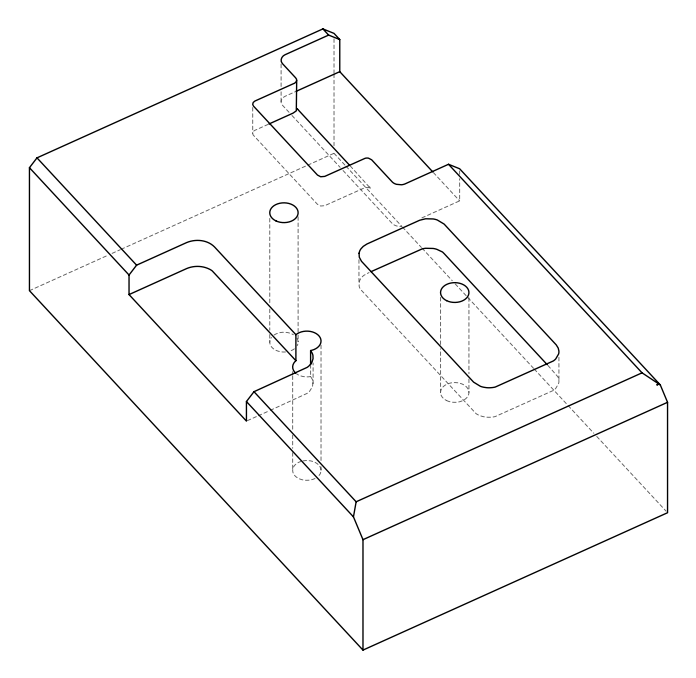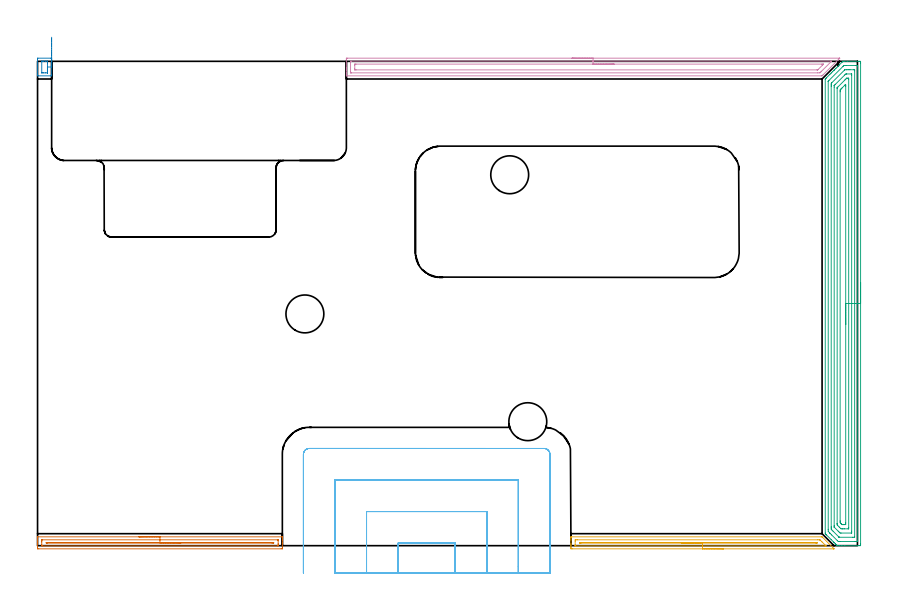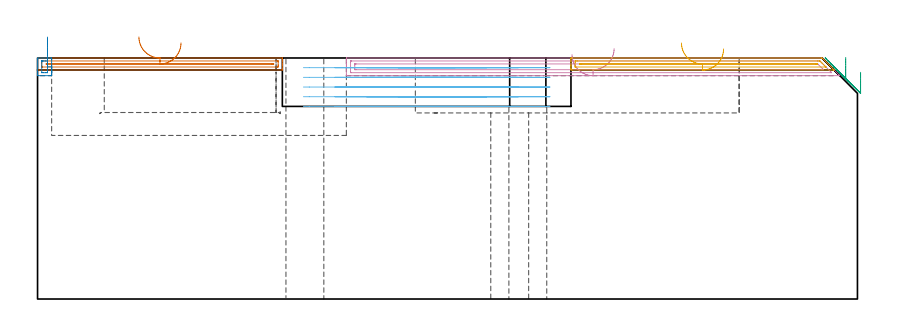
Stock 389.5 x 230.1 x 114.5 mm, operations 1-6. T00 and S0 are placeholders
(PLAN: 18 operations, 12 tool changes, 225.3 min)
(1 AREA_MILL | FG_CHAMFER_SURFACE | UGT0205_001 | 2.93 min | 1950 mm3)
(2 AREA_MILL_1 | FG_CHAMFER_SURFACE_1 | UGT0205_001 | 0.37 min | 418 mm3)
(3 AREA_MILL_2 | FG_CHAMFER_SURFACE_2 | UGT0205_001 | 11.23 min | 32469 mm3)
(4 AREA_MILL_3 | FG_CHAMFER_SURFACE_3 | UGT0205_001 | 5.77 min | 8252 mm3)
(5 AREA_MILL_4 | FG_CHAMFER_SURFACE_4 | UGT0205_001 | 3.07 min | 2029 mm3)
(6 MILL_OPEN_POCKET | POCKET_OPEN | UGT0201_136 | Follow Part, ap 5, ae 75% | 10.4 min | 175493 mm3)
(7 MILL_OPEN_POCKET_1 | POCKET_OPEN_1 | NXT0201_008 | Follow Part, ap 1.5, ae 75% | 167.31 min | 271909 mm3)
(8 MILL_RECTANGULAR_POCKET | POCKET_RECTANGULAR_STRAIGHT | UGT0201_136 | Follow Part, ap 5, ae 75% | 7.87 min | 222438 mm3)
(9 MILL_SLOT | SLOT_PARTIAL_RECTANGULAR | NXT0201_011 | Follow Part, ap 3, ae 75% | 13.59 min | 71699 mm3)
(10 SPOT_DRILL | STEP1HOLE | NXT0321_9005460120000 | 0.05 min | 207 mm3)
(11 SPOT_DRILL_1 | STEP1HOLE_1 | NXT0321_9005460120000 | 0.05 min | 117 mm3)
(12 DRILL_BLIND_HOLE_INTO_CENTER | STEP1HOLE | NXT0301_089 | 0.08 min | 1606 mm3)
(13 GUN_DRILL_THROUGH_HOLE | STEP1HOLE | UGT0307_008 | 0.58 min | 9297 mm3)
(14 DRILL_TO_ENLARGE_THROUGH_HOLE | STEP1HOLE | UGT0301_046 | 0.5 min | 18001 mm3)
(15 DRILL_BLIND_HOLE_INTO_CENTER_1 | STEP1HOLE_1 | NXT0301_089 | 0.08 min | 1255 mm3)
(16 GUN_DRILL_THROUGH_HOLE_1 | STEP1HOLE_1 | UGT0307_008 | 0.58 min | 9168 mm3)
(17 DRILL_TO_ENLARGE_THROUGH_HOLE_1 | STEP1HOLE_1 | UGT0301_046 | 0.5 min | 16713 mm3)
(18 INDEXABLE_INSERT_DRILL_THROUGH_HOLE_FROM_SOLID | STEP1HOLE_2 | NXT0302_007 | 0.38 min | 22452 mm3)
(TOOL UGT0205_001 | Chamfer Mill 20 x 3 x 45 deg. | D20 FL50 Z2)
(TOOL UGT0201_136 | Carbide End Mill 20.0 | D20 FL30 Z4)
(TOOL NXT0201_008 | ENDMILL 6mm [2P460-0600-NA 1630] | D6 FL26 Z6)
(TOOL NXT0201_011 | ENDMILL 12mm [2P460-1200-NA 1630] | D12 FL38 Z6)
(TOOL NXT0321_9005460120000 | NC Spot Drill, 142deg, 12mm, Carbide, Uncoated | D12 PA142 FL30 Z2)
(TOOL NXT0301_089 | Carbide Drill 11.8mm [860.1-1180-035A1-MM 2214] | D11.8 PA140 FL55 Z2)
(TOOL UGT0307_008 | Gun Drill 11 mm | D11 PA130 FL24 Z1)
(TOOL UGT0301_046 | Twist Drill 18 mm | D18 PA118 FL130 Z2)
(TOOL NXT0302_007 | Index. Insert Drill 18mm [880-D1800L25-05] | D18 PA176 FL90 Z2)
(OP 1 AREA_MILL)
G17 G21 G94 G90
T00 M6
G54
G17 G0 G90 X48.15 Y4.2 S1061 M3
G43 Z124.5 H0
G94 G1 X48.188 Z123.628 F250.
X48.302 Z122.763
X48.491 Z121.912
X48.753 Z121.08
X49.087 Z120.274
X49.49 Z119.5
X49.959 Z118.764
X50.49 Z118.072
X51.079 Z117.429
X51.722 Z116.839
X52.414 Z116.308
X53.15 Z115.84
X53.924 Z115.437
X54.73 Z115.103
X55.562 Z114.841
X56.414 Z114.652
X57.278 Z114.538
X58.15 Z114.5
X116.144
X116.29 Y4.197 Z114.488
X116.293 Y4.143 Z114.435
X116.3 Y3.768 Z114.068
Y3.315 Z113.614
Y2.69 Z112.985
Y1.484 Z111.781
Y0.903 Z111.197
X116.299 Y-0.883 Z109.413
X116.296 Y-1.482 Z108.814
X116.293 Y-1.491 Z108.805
X115.698 Y-1.5 Z108.8
X0.602 Y-1.499 Z108.801
X0.007 Y-1.491 Z108.805
X0.004 Y-1.482 Z108.814
X0. Y-0.883 Z109.413
Y-0.593 Z109.703
Y0.903 Z111.197
Y1.484 Z111.781
Y1.797 Z112.093
Y2.378 Z112.674
Y2.69 Z112.985
Y3.294 Z113.593
Y3.769 Z114.068
X0.007 Y4.143 Z114.435
X0.01 Y4.197 Z114.488
X0.156 Y4.2 Z114.5
X58.15
Y2.786 Z113.086
X113.913
X114.009 Y2.784 Z113.084
X114.2 Y2.779 Z113.079
X114.291 Y2.773 Z113.073
X114.295 Y2.745 Z113.045
X114.298 Y2.69 Z112.99
X114.3 Y2.303 Z112.603
Y0.903 Z111.203
X114.299 Y0.517 Z110.817
X114.291 Y0.01 Z110.31
X114.287 Y-0.079 Z110.221
X114.105 Y-0.084 Z110.216
X114.009 Y-0.085 Z110.215
X2.387 Y-0.086 Z110.214
X2.291 Y-0.084 Z110.216
X2.1 Y-0.079 Z110.221
X2.009 Y-0.073 Z110.227
X2.005 Y-0.045 Z110.255
X2.002 Y0.01 Z110.31
X2. Y0.397 Z110.697
Y1.797 Z112.097
X2.001 Y2.183 Z112.483
X2.009 Y2.69 Z112.99
X2.013 Y2.779 Z113.079
X2.195 Y2.784 Z113.084
X2.291 Y2.785 Z113.085
X58.15 Y2.786 Z113.086
Y1.371 Z111.671
X111.704
X112.129 Y1.364 Z111.664
X112.251 Y1.349 Z111.649
X112.17 Y1.335 Z111.635
X112.129 Y1.334 Z111.634
X111.703 Y1.329 Z111.629
X111.28 Y1.328 Z111.628
X4.638 Y1.329 Z111.629
X4.214 Y1.333 Z111.633
X4.171 Y1.336 Z111.636
X4.049 Y1.351 Z111.651
X4.13 Y1.364 Z111.664
X4.171 Y1.366 Z111.666
X4.596 Y1.371 Z111.671
X4.639
X58.15
X59.022 Z111.709
X59.887 Z111.823
X60.738 Z112.012
X61.57 Z112.274
X62.376 Z112.608
X63.15 Z113.011
X63.886 Z113.48
X64.578 Z114.011
X65.221 Z114.6
X65.81 Z115.244
X66.342 Z115.936
X66.81 Z116.671
X67.213 Z117.445
X67.547 Z118.251
X67.809 Z119.083
X67.998 Z119.935
X68.112 Z120.8
X68.15 Z121.671
G0 Z124.5
M5
M2
(OP 2 AREA_MILL_1)
G17 G21 G94 G90
T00 M6
G54
G17 G0 G90 X6.7 Y241.542 S1061 M3
G43 Z124.5 H0
Z110.3
G94 G1 Y240.899 Z109.711 F250.
Y240.207 Z109.18
Y239.471 Z108.711
Y238.697 Z108.308
Y237.892 Z107.974
Y237.06 Z107.712
Y236.208 Z107.523
Y235.343 Z107.409
Y234.471 Z107.371
Y233.6 Z107.409
Y232.735 Z107.522
Y231.883 Z107.711
Y231.051 Z107.973
Y230.245 Z108.307
Y229.471 Z108.71
Y228.735 Z109.179
Y228.043 Z109.71
Y227.4 Z110.299
X6.699 Y223.633 Z114.064
X6.69 Y223.205 Z114.491
X6.398 Y223.2 Z114.5
X0.302
X0.01 Y223.205 Z114.491
X0. Y223.634 Z114.063
Y231.249 Z106.45
X0.01 Y231.593 Z106.106
X0.171 Y231.6 Z106.1
X6.398
X6.53 Y231.598 Z106.102
X6.69 Y231.592 Z106.105
X6.7 Y231.249 Z106.451
Y227.4 Z110.299
X4.7 Z110.3
Y225.612 Z112.088
X4.699 Y224.719 Z112.981
X4.697 Y224.676 Z113.024
X4.69 Y224.632 Z113.068
X4.676 Y224.621 Z113.079
X4.656 Y224.62 Z113.08
X3.887 Y224.614 Z113.086
X2.915
X2.143 Y224.617 Z113.083
X2.044 Y224.619 Z113.081
X2.019 Y224.621 Z113.079
X2.009 Y224.674 Z113.026
X2.003 Y224.719 Z112.981
X2.001 Y224.763 Z112.937
Y230.081 Z107.619
X2.002 Y230.124 Z107.576
X2.01 Y230.168 Z107.532
X2.023 Y230.179 Z107.521
X2.044 Y230.18 Z107.52
X2.813 Y230.186 Z107.514
X3.785
X4.557 Y230.183 Z107.517
X4.656 Y230.181 Z107.519
X4.681 Y230.179 Z107.521
X4.691 Y230.126 Z107.574
X4.697 Y230.081 Z107.619
X4.699 Y230.037 Z107.663
X4.7 Y229.188 Z108.512
Y227.4 Z110.3
Y226.811 Z110.943
Y226.28 Z111.635
Y225.811 Z112.371
Y225.408 Z113.145
Y225.074 Z113.951
Y224.812 Z114.783
Y224.623 Z115.635
Y224.509 Z116.5
Y224.471 Z117.371
Y224.509 Z118.243
Y224.623 Z119.108
Y224.812 Z119.959
Y225.074 Z120.791
Y225.408 Z121.597
Y225.811 Z122.371
Y226.28 Z123.107
Y226.811 Z123.799
Y227.4 Z124.442
G0 Z124.5
M5
M2
(OP 3 AREA_MILL_2)
G17 G21 G94 G90
T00 M6
G54
G17 G0 G90 X391. Y125.05 S1061 M3
G43 Z124.5 H0
Z107.7
G94 G1 Y125.012 Z106.828 F250.
Y124.898 Z105.964
Y124.709 Z105.112
Y124.447 Z104.28
Y124.113 Z103.474
Y123.71 Z102.7
Y123.242 Z101.964
Y122.71 Z101.272
Y122.121 Z100.629
Y121.478 Z100.04
Y120.786 Z99.509
Y120.05 Z99.04
Y119.276 Z98.637
Y118.47 Z98.303
Y117.638 Z98.041
Y116.787 Z97.852
Y115.922 Z97.738
Y115.05 Z97.7
Y1.053
X390.999 Y0.626 Z97.701
X390.995 Y0.164 Z97.703
X390.992 Y0.01 Z97.706
X390.539 Y0.005 Z98.158
X389.921 Y0. Z98.776
X383.482 Z105.213
X382.072 Z106.625
X380.836 Z107.858
X380.043 Z108.655
X379.998 Z108.7
X379.954 Y0.002 Z108.744
X379.906 Y0.004 Z108.791
X379.873 Y0.03 Z108.825
X379.694 Y0.206 Z109.005
X379.273 Y0.626 Z109.426
X379.071 Y0.827 Z109.625
X378.496 Y1.404 Z110.204
X378.379 Y1.52 Z110.319
X378.189 Y1.709 Z110.507
X377.013 Y2.885 Z111.683
X374.803 Y5.096 Z113.894
X374.669 Y5.231 Z114.031
X374.319 Y5.579 Z114.378
X374.306 Y5.593 Z114.391
X374.206 Y5.698 Z114.492
X374.2 Y5.99 Z114.5
Y221.428
X374.204 Y221.705 Z114.49
X374.375 Y221.875 Z114.323
X374.482 Y221.983 Z114.216
X374.661 Y222.163 Z114.034
X374.821 Y222.322 Z113.876
X376.425 Y223.927 Z112.271
X376.995 Y224.495 Z111.704
X377.205 Y224.706 Z111.493
X377.307 Y224.809 Z111.389
X377.748 Y225.249 Z110.951
X378.189 Y225.691 Z110.507
X378.398 Y225.898 Z110.302
X378.444 Y225.944 Z110.256
X379.071 Y226.573 Z109.625
X379.292 Y226.792 Z109.408
X379.954 Y227.455 Z108.743
X380.141 Y227.641 Z108.559
X380.186 Y227.686 Z108.514
X380.836 Y228.337 Z107.861
X380.989 Y228.489 Z107.711
X382.236 Y229.737 Z106.463
X382.423 Y229.921 Z106.276
X382.6 Y230.09 Z106.1
X383.307 Y230.1 Z105.392
X384.718 Z103.979
X390.275 Z98.422
X390.539 Y230.097 Z98.158
X390.992 Y230.09 Z97.706
X390.995 Y229.935 Z97.703
X390.999 Y229.474 Z97.701
X391. Y229.007 Z97.7
Y115.05
X389.586 Z99.114
X389.585 Y2.487 Z99.115
Y2.414
X389.579 Y2.013 Z99.121
X389.18 Y2.003 Z99.52
X388.775 Y2.001 Z99.925
X388.301 Y2. Z100.399
X381.244 Y2.001 Z107.456
X380.836 Y2.004 Z107.864
X380.352 Y2.01 Z108.348
X379.954 Y2.396 Z108.746
X379.936 Y2.414 Z108.764
X377.254 Y5.096 Z111.446
X376.425 Y5.926 Z112.275
X376.363 Y5.99 Z112.337
X375.621 Y6.804 Z113.079
X375.62 Y6.884 Z113.08
X375.614 Y7.705 Z113.086
Y7.778
Y220.462
X375.615 Y220.534 Z113.085
X375.619 Y220.636 Z113.081
X375.621 Y220.658 Z113.079
X375.637 Y220.68 Z113.063
X375.675 Y220.723 Z113.025
X375.801 Y220.851 Z112.899
X375.958 Y221.008 Z112.742
X382.636 Y227.686 Z106.064
X382.923 Y227.965 Z105.777
X383.004 Y228.043 Z105.696
X383.08 Y228.093 Z105.62
X383.482 Y228.097 Z105.218
X383.956 Y228.1 Z104.744
X388.775 Y228.099 Z99.925
X389.251 Y228.097 Z99.449
X389.479 Y228.09 Z99.221
X389.579 Y228.064 Z99.121
X389.585 Y227.759 Z99.115
Y227.686
X389.586 Y115.05 Z99.114
X388.172 Z100.528
X388.171 Y4.202 Z100.529
X388.17 Y4.061 Z100.53
X388.168 Y4.026 Z100.532
X388.165 Y4.015 Z100.535
X388.157 Y4.01 Z100.543
X388.089 Y4.003 Z100.611
X387.893 Y4.001 Z100.807
X387.21 Y4. Z101.49
X381.034 Y4.001 Z107.666
X380.836 Y4.007 Z107.864
X380.809 Y4.01 Z107.891
X380.78 Y4.031 Z107.92
X380.719 Y4.086 Z107.981
X380.598 Y4.202 Z108.102
X377.917 Y6.884 Z110.783
X377.307 Y7.504 Z111.393
X377.045 Y7.778 Z111.655
X377.035 Y8.053 Z111.665
X377.03 Y8.672 Z111.67
X377.029 Y8.954 Z111.671
Y218.135
X377.031 Y218.747 Z111.669
X377.034 Y219.024 Z111.666
X377.047 Y219.641 Z111.653
X377.176 Y219.774 Z111.524
X377.307 Y219.907 Z111.393
X383.298 Y225.898 Z105.402
X383.393 Y225.989 Z105.307
X383.482 Y226.073 Z105.218
X384.169 Y226.096 Z104.531
X384.364 Y226.098 Z104.336
X385.047 Y226.1 Z103.653
X385.929 Z102.771
X387.694 Z101.006
X387.893 Y226.098 Z100.807
X388.092 Y226.094 Z100.608
X388.148 Y226.09 Z100.552
X388.165 Y226.083 Z100.535
X388.167 Y226.066 Z100.533
X388.17 Y225.992 Z100.53
X388.171 Y225.898 Z100.529
Y225.616
X388.172 Y115.05 Z100.528
X386.757 Z101.943
Y6.884
X386.754 Y6.249 Z101.946
X386.75 Y6.035 Z101.95
X386.749 Y6.009 Z101.951
X386.727 Y6.007 Z101.973
X386.673 Y6.003 Z102.027
X386.565 Y6.001 Z102.136
X381.708 Y6. Z106.992
X381.274 Y6.01 Z107.426
X380.836 Y6.425 Z107.864
X380.367 Y6.884 Z108.333
X378.578 Y8.672 Z110.122
X378.507 Y8.746 Z110.193
X378.465 Y8.794 Z110.235
X378.449 Y8.816 Z110.251
X378.448 Y8.832 Z110.252
X378.445 Y8.99 Z110.255
X378.443 Y9.309 Z110.257
Y9.565
Y217.853
X378.444 Y218.488 Z110.256
X378.447 Y218.553 Z110.253
X378.449 Y218.582 Z110.251
X378.463 Y218.603 Z110.237
X378.598 Y218.747 Z110.102
X378.835 Y218.986 Z109.865
X379.071 Y219.223 Z109.629
X383.482 Y223.632 Z105.218
X383.722 Y223.867 Z104.978
X383.937 Y224.076 Z104.763
X384.364 Y224.099 Z104.336
X384.374 Y224.1 Z104.326
X386.566 Y224.099 Z102.134
X386.672 Y224.097 Z102.028
X386.725 Y224.094 Z101.975
X386.747 Y224.09 Z101.953
X386.75 Y224.077 Z101.95
X386.753 Y223.964 Z101.947
X386.757 Y223.474 Z101.943
Y115.05
X385.343 Z103.357
Y8.574
X385.341 Y8.475 Z103.359
X385.336 Y8.28 Z103.364
X385.323 Y8.01 Z103.377
X385.246 Y8.007 Z103.454
X385.025 Y8.002 Z103.675
X383.263 Y8. Z105.437
X382.6 Y8.001 Z106.1
X382.379 Z106.321
X381.718 Y8.01 Z106.982
X381.03 Y8.672 Z107.67
X380.836 Y8.864 Z107.864
X380.134 Y9.565 Z108.566
X379.954 Y9.751 Z108.746
X379.872 Y9.838 Z108.828
X379.863 Y10.165 Z108.837
X379.858 Y10.361 Z108.842
X379.857 Y10.459 Z108.843
Y10.557
Y217.155
X379.86 Y217.351 Z108.84
X379.863 Y217.481 Z108.837
X379.867 Y217.558 Z108.833
X379.881 Y217.574 Z108.819
X379.954 Y217.653 Z108.746
X380.052 Y217.753 Z108.648
X380.151 Y217.853 Z108.549
X383.603 Y221.305 Z105.097
X383.727 Y221.428 Z104.973
X384.05 Y221.747 Z104.65
X384.364 Y222.055 Z104.336
X384.421 Y222.09 Z104.279
X384.474 Y222.094 Z104.226
X384.586 Y222.098 Z104.114
X385.246 Y222.092 Z103.454
X385.334 Y222.09 Z103.366
X385.34 Y221.722 Z103.36
X385.342 Y221.526 Z103.358
X385.343 Y115.05 Z103.357
X383.929 Z104.771
X383.928 Y10.901 Z104.772
X383.926 Y10.459 Z104.774
X383.922 Y10.014 Z104.778
X383.482 Y10.006 Z105.218
X383.052 Y10.001 Z105.648
X382.6 Y10.005 Z106.1
X382.161 Y10.01 Z106.539
X381.718 Y10.431 Z106.982
X381.69 Y10.459 Z107.01
X381.278 Y10.905 Z107.422
X381.274 Y11.353 Z107.426
X381.272 Y11.805 Z107.428
Y215.623
X381.274 Y216.065 Z107.426
X381.277 Y216.511 Z107.423
X381.706 Y216.959 Z106.994
X381.718 Y216.97 Z106.982
X382.156 Y217.409 Z106.544
X383.488 Y218.741 Z105.212
X383.669 Y218.917 Z105.031
X383.901 Y219.142 Z104.799
X383.922 Y218.747 Z104.778
X383.925 Y218.594 Z104.775
X383.928 Y218.294 Z104.772
X383.929 Y115.05 Z104.771
Y114.178 Z104.809
Y113.314 Z104.923
Y112.462 Z105.112
Y111.63 Z105.374
Y110.824 Z105.708
Y110.05 Z106.111
Y109.314 Z106.58
Y108.622 Z107.111
Y107.979 Z107.7
Y107.39 Z108.343
Y106.859 Z109.035
Y106.39 Z109.771
Y105.987 Z110.545
Y105.653 Z111.351
Y105.391 Z112.183
Y105.202 Z113.035
Y105.088 Z113.9
Y105.05 Z114.771
G0 Z124.5
M5
M2
(OP 4 AREA_MILL_3)
G17 G21 G94 G90
T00 M6
G54
G17 G0 G90 X253.9 Y231.6 S1061 M3
G43 Z124.5 H0
Z116.1
G94 G1 X253.938 Z115.228 F250.
X254.052 Z114.364
X254.241 Z113.512
X254.503 Z112.68
X254.837 Z111.874
X255.24 Z111.1
X255.709 Z110.364
X256.24 Z109.672
X256.829 Z109.029
X257.472 Z108.44
X258.164 Z107.909
X258.9 Z107.44
X259.674 Z107.037
X260.48 Z106.703
X261.312 Z106.441
X262.164 Z106.252
X263.028 Z106.138
X263.9 Z106.1
X381.017
X381.078 Y231.595 Z106.104
X381.082 Y231.593 Z106.105
X381.078 Y231.576 Z106.121
X380.924 Y231.422 Z106.274
X380.78 Y231.279 Z106.42
X373.11 Y223.609 Z114.09
X372.852 Y223.352 Z114.344
X372.703 Y223.205 Z114.491
X372.442 Y223.2 Z114.5
X146.871
X146.71 Y223.202 Z114.488
X146.707 Y223.265 Z114.426
X146.7 Y223.679 Z114.02
Y224.033 Z113.667
Y224.718 Z112.977
Y225.955 Z111.742
Y226.506 Z111.188
Y227.124 Z110.571
Y230.975 Z106.722
X146.703 Y231.591 Z106.107
X146.706 Y231.593 Z106.105
X147.318 Y231.6 Z106.1
X263.9
Y230.186 Z107.514
X376.909 Y230.185 Z107.515
X377.013 Y230.184 Z107.517
X377.204 Y230.179 Z107.521
X377.121 Y230.081 Z107.619
X377.019 Y229.971 Z107.729
X376.909 Y229.858 Z107.842
X372.442 Y225.392 Z112.308
X372.104 Y225.057 Z112.643
X371.757 Y224.718 Z112.982
X371.647 Y224.62 Z113.08
X370.655 Y224.614 Z113.086
X149.105 Y224.615 Z113.085
X149.001 Y224.616 Z113.084
X148.793 Y224.621 Z113.079
X148.709 Y224.631 Z113.069
X148.706 Y224.661 Z113.039
X148.703 Y224.718 Z112.982
X148.7 Y225.123 Z112.577
X148.701 Y229.592 Z108.108
X148.707 Y230.081 Z107.619
X148.71 Y230.176 Z107.524
X148.896 Y230.182 Z107.518
X149.001 Y230.185 Z107.515
X263.9 Y230.186 Z107.514
Y228.772 Z108.928
X372.442 Y228.771 Z108.929
X372.859 Y228.77 Z108.93
X373.069 Y228.768 Z108.932
X373.335 Y228.764 Z108.936
X373.337 Y228.747 Z108.953
X373.335 Y228.738 Z108.962
X373.115 Y228.514 Z109.186
X372.895 Y228.294 Z109.406
X370.88 Y226.281 Z111.419
X370.655 Y226.06 Z111.64
X370.624 Y226.035 Z111.665
X370.602 Y226.033 Z111.667
X370.551 Y226.03 Z111.67
X370.447 Y226.029 Z111.671
X370.239 Y226.028 Z111.672
X151.368 Y226.029 Z111.671
X150.891 Y226.031 Z111.669
X150.733 Y226.034 Z111.666
X150.714 Y226.035 Z111.665
X150.709 Y226.085 Z111.615
X150.704 Y226.187 Z111.513
X150.701 Y226.315 Z111.385
X150.7 Y226.506 Z111.194
X150.701 Y228.294 Z109.406
X150.702 Y228.483 Z109.217
X150.71 Y228.676 Z109.024
X150.722 Y228.765 Z108.935
X150.773 Y228.767 Z108.933
X150.891 Y228.769 Z108.931
X151.308 Y228.771 Z108.929
X263.9 Y228.772 Z108.928
X264.772 Z108.967
X265.637 Z109.08
X266.488 Z109.269
X267.32 Z109.532
X268.126 Z109.865
X268.9 Z110.268
X269.636 Z110.737
X270.328 Z111.268
X270.971 Z111.857
X271.56 Z112.501
X272.092 Z113.193
X272.56 Z113.928
X272.963 Z114.702
X273.297 Z115.508
X273.559 Z116.34
X273.748 Z117.192
X273.862 Z118.057
X273.9 Z118.928
G0 Z124.5
M5
M2
(OP 5 AREA_MILL_4)
G17 G21 G94 G90
T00 M6
G54
G17 G0 G90 X325.9 Y-1.5 S1061 M3
G43 Z124.5 H0
Z118.8
G94 G1 X325.862 Z117.928 F250.
X325.748 Z117.064
X325.559 Z116.212
X325.297 Z115.38
X324.963 Z114.574
X324.56 Z113.8
X324.092 Z113.064
X323.56 Z112.372
X322.971 Z111.729
X322.328 Z111.14
X321.636 Z110.609
X320.9 Z110.14
X320.126 Z109.737
X319.32 Z109.403
X318.488 Z109.141
X317.636 Z108.952
X316.772 Z108.838
X315.9 Z108.8
X253.984 Y-1.499 Z108.801
X253.407 Y-1.491 Z108.805
X253.403 Y-1.465 Z108.831
X253.4 Y-0.883 Z109.412
Y-0.575 Z109.72
Y0.01 Z110.305
Y0.627 Z110.924
Y0.903 Z111.2
Y2.69 Z112.985
Y3.244 Z113.543
Y3.818 Z114.117
X253.407 Y4.15 Z114.441
X253.41 Y4.197 Z114.488
X253.538 Y4.2 Z114.5
X372.471
X372.695 Y4.198 Z114.487
X372.842 Y4.058 Z114.358
X378.113 Y-1.213 Z109.085
X378.23 Y-1.33 Z108.966
X378.388 Y-1.492 Z108.806
X378.335 Y-1.496 Z108.804
X378.17 Y-1.5 Z108.8
X378.113
X315.9
Y-0.086 Z110.214
X255.67 Y-0.085 Z110.215
X255.479 Y-0.083 Z110.217
X255.425 Y-0.08 Z110.22
X255.408 Y-0.077 Z110.223
X255.406 Y-0.073 Z110.227
X255.402 Y-0.042 Z110.258
X255.401 Y0.01 Z110.31
X255.4 Y0.376 Z110.676
X255.401 Y2.162 Z112.462
X255.408 Y2.69 Z112.99
X255.41 Y2.775 Z113.075
X255.574 Y2.782 Z113.082
X255.671 Y2.784 Z113.084
X255.765 Y2.785 Z113.085
X256.561 Y2.786 Z113.086
X370.689
X371.488 Y2.782 Z113.082
X371.58 Y2.779 Z113.079
X371.665 Y2.773 Z113.073
X371.752 Y2.69 Z112.99
X372.471 Y1.979 Z112.279
X372.654 Y1.797 Z112.097
X374.253 Y0.198 Z110.498
X374.439 Y0.01 Z110.31
X374.5 Y-0.054 Z110.246
X374.519 Y-0.077 Z110.223
X374.518 Y-0.079 Z110.221
X374.507 Y-0.081 Z110.219
X374.444 Y-0.084 Z110.216
X374.348 Y-0.086 Z110.214
X374.253
X315.9
Y1.328 Z111.628
X258.481
X258.013 Y1.329 Z111.629
X257.59 Y1.333 Z111.633
X257.547 Y1.336 Z111.636
X257.441 Y1.351 Z111.651
X257.506 Y1.365 Z111.665
X257.547 Y1.366 Z111.666
X257.971 Y1.371 Z111.671
X258.014
X369.798
X370.224 Y1.37 Z111.67
X370.265 Y1.368 Z111.668
X370.535 Y1.351 Z111.651
X370.259 Y1.335 Z111.635
X369.841 Y1.329 Z111.629
X369.798
X315.9 Y1.328 Z111.628
X315.028 Z111.667
X314.164 Z111.78
X313.312 Z111.969
X312.48 Z112.232
X311.674 Z112.565
X310.9 Z112.968
X310.164 Z113.437
X309.472 Z113.968
X308.829 Z114.557
X308.24 Z115.201
X307.708 Z115.893
X307.24 Z116.628
X306.837 Z117.402
X306.503 Z118.208
X306.241 Z119.04
X306.052 Z119.892
X305.938 Z120.757
X305.9 Z121.628
G0 Z124.5
M5
M2
(OP 6 MILL_OPEN_POCKET)
G17 G21 G94 G90
T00 M6
G54
G17 G0 G90 X198.4 Y-13. S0 M3
G43 Z124.5 H0
Z109.9
G94 G1 Y-10. F250.
Y1.2 F500.
X171.3
Y-10.
Y-13. F250.
X213.4
Y-10.
Y16.2 F500.
X156.3
Y-10.
Y-13. F250.
X228.4
Y-10.
Y31.2 F500.
X141.3
Y-10.
Y-13. F250.
X243.4
Y-10.
Y43.4 F500.
G3 X240.792 Y46.193 R2.8
G1 X129.1 Y46.2
G3 X126.3 Y43.4 R2.8
G1 Y-10.
Y-13. F250.
G0 X198.4 Z105.3
G1 Y-10.
Y1.2 F500.
X171.3
Y-10.
Y-13. F250.
X213.4
Y-10.
Y16.2 F500.
X156.3
Y-10.
Y-13. F250.
X228.4
Y-10.
Y31.2 F500.
X141.3
Y-10.
Y-13. F250.
X243.4
Y-10.
Y43.4 F500.
G3 X240.792 Y46.193 R2.8
G1 X129.1 Y46.2
G3 X126.3 Y43.4 R2.8
G1 Y-10.
Y-13. F250.
G0 X198.4 Z100.7
G1 Y-10.
Y1.2 F500.
X171.3
Y-10.
Y-13. F250.
X213.4
Y-10.
Y16.2 F500.
X156.3
Y-10.
Y-13. F250.
X228.4
Y-10.
Y31.2 F500.
X141.3
Y-10.
Y-13. F250.
X243.4
Y-10.
Y43.4 F500.
G3 X240.792 Y46.193 R2.8
G1 X129.1 Y46.2
G3 X126.3 Y43.4 R2.8
G1 Y-10.
Y-13. F250.
G0 X198.4 Z96.1
G1 Y-10.
Y1.2 F500.
X171.3
Y-10.
Y-13. F250.
X213.4
Y-10.
Y16.2 F500.
X156.3
Y-10.
Y-13. F250.
X228.4
Y-10.
Y31.2 F500.
X141.3
Y-10.
Y-13. F250.
X243.4
Y-10.
Y43.4 F500.
G3 X240.792 Y46.193 R2.8
G1 X129.1 Y46.2
G3 X126.3 Y43.4 R2.8
G1 Y-10.
Y-13. F250.
G0 X198.4 Z91.5
G1 Y-10.
Y1.2 F500.
X171.3
Y-10.
Y-13. F250.
X213.4
Y-10.
Y16.2 F500.
X156.3
Y-10.
Y-13. F250.
X228.4
Y-10.
Y31.2 F500.
X141.3
Y-10.
Y-13. F250.
X243.4
Y-10.
Y43.4 F500.
G3 X240.792 Y46.193 R2.8
G1 X129.1 Y46.2
G3 X126.3 Y43.4 R2.8
G1 Y-10.
Y-13. F250.
G0 Z124.5
M5
M2
